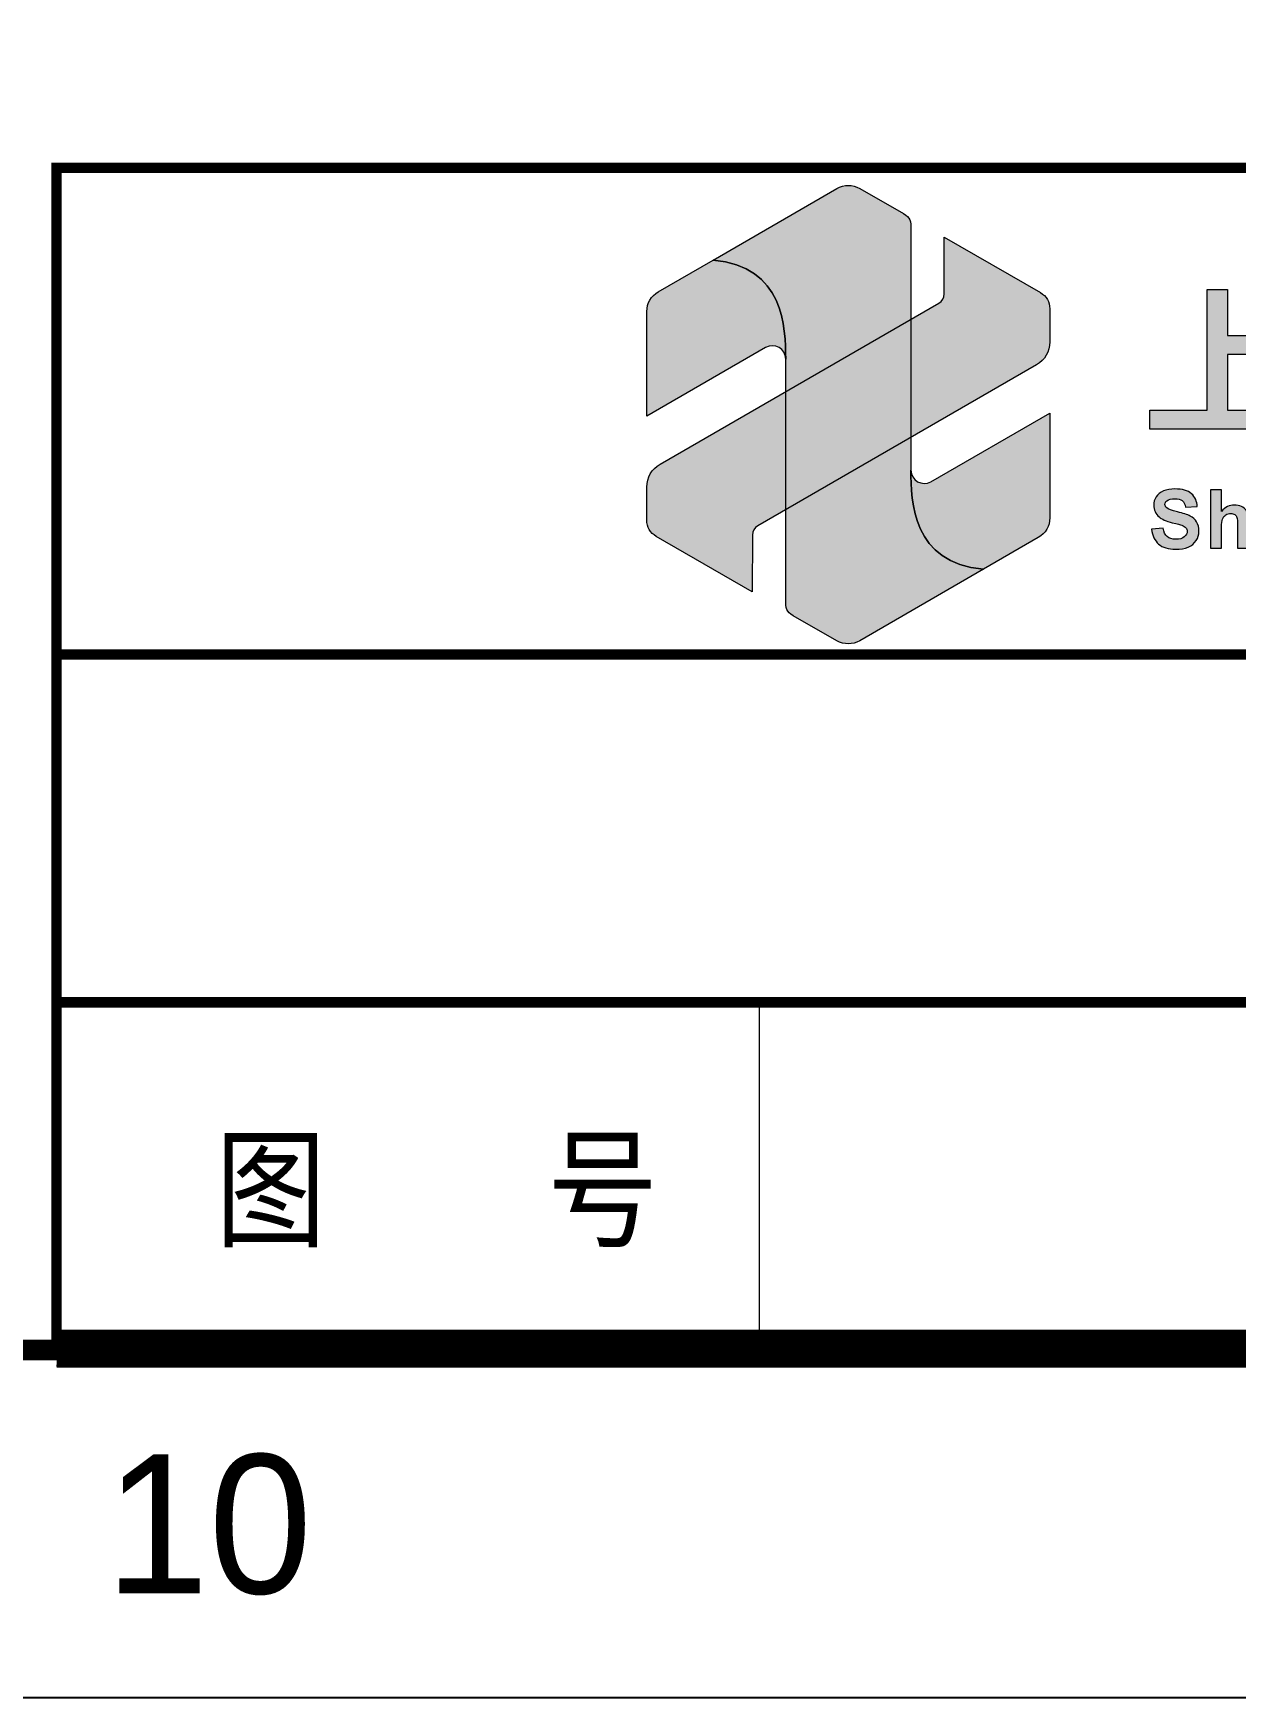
# Model space of a CAD drawing. Extents: x 148 to 221443, y -36682 to 6758.
# Drawn here: x 63181 to 63873, y -12115 to -11157 of the extents above; entities that cross this region are included whole.
import ezdxf
from ezdxf.enums import TextEntityAlignment as Align

# ---------------------------------------------------------------- set-up
doc = ezdxf.new("R2010")
doc.units = 0
doc.header["$LTSCALE"] = 10
doc.header["$MEASUREMENT"] = 0
doc.layers.add('2（细实线）', color=3, linetype='Continuous', lineweight=20)
doc.layers.add('图框层', color=7, linetype='Continuous', lineweight=15)
doc.layers.add('图层 1', color=7, linetype='Continuous')
doc.layers.add('图框', color=7, linetype='Continuous')
doc.styles.add('HZ', font='ROMS.SHX', dxfattribs={"width": 0.75, "bigfont": 'GBCBIG.SHX'})
doc.styles.add('tkhz2', font='')
doc.styles.get('tkhz2').set_extended_font_data('SimSun')

# ---------------------------------------------------------------- blocks, each defined once
blk = doc.blocks.new('block 3')
at = {"layer": '图层 1', "true_color": 0x0f208a}
h = blk.add_hatch(color=166, dxfattribs=at)
edge = h.paths.add_edge_path()
edge.add_spline(control_points=[(73.493, -141.42), (73.493, -141.42), (69.748, -143.582), (69.748, -143.582), (71.899, -143.781), (71.944, -145.62), (71.944, -146.584), (71.944, -146.584), (71.944, -153.861), (71.944, -153.861), (71.944, -154.116), (71.964, -154.233), (72.171, -154.351), (72.171, -154.351), (73.493, -155.106), (73.493, -155.106), (73.714, -155.233), (73.967, -155.234), (74.187, -155.106), (74.187, -155.106), (77.933, -152.944), (77.933, -152.944), (75.782, -152.745), (75.736, -150.907), (75.736, -149.942), (75.736, -149.942), (75.736, -142.665), (75.736, -142.665), (75.736, -142.41), (75.716, -142.293), (75.509, -142.175), (75.509, -142.175), (74.187, -141.42), (74.187, -141.42), (73.966, -141.294), (73.714, -141.293), (73.493, -141.42)], knot_values=[0, 0, 0, 0, 1, 1, 1, 2, 2, 2, 3, 3, 3, 4, 4, 4, 5, 5, 5, 6, 6, 6, 7, 7, 7, 8, 8, 8, 9, 9, 9, 10, 10, 10, 11, 11, 11, 12, 12, 12, 12], degree=3, periodic=0)
at = {"layer": '图层 1', "true_color": 0x4cab26}
h = blk.add_hatch(color=74, dxfattribs=at)
edge = h.paths.add_edge_path()
edge.add_spline(control_points=[(79.94, -146.057), (79.94, -146.057), (79.94, -145.06), (79.94, -145.06), (79.94, -144.852), (79.837, -144.673), (79.657, -144.569), (79.657, -144.569), (76.747, -142.889), (76.747, -142.889), (76.747, -142.889), (76.741, -144.609), (76.741, -144.609), (76.74, -144.727), (76.681, -144.828), (76.579, -144.888), (76.579, -144.888), (68.145, -149.76), (68.145, -149.76), (67.888, -149.908), (67.74, -150.163), (67.74, -150.46), (67.74, -150.46), (67.74, -151.457), (67.74, -151.457), (67.74, -151.665), (67.843, -151.844), (68.024, -151.948), (68.024, -151.948), (70.933, -153.628), (70.933, -153.628), (70.933, -153.628), (70.94, -151.91), (70.94, -151.91), (70.94, -151.792), (70.999, -151.69), (71.101, -151.631), (71.101, -151.631), (79.535, -146.758), (79.535, -146.758), (79.793, -146.609), (79.94, -146.354), (79.94, -146.057)], knot_values=[0, 0, 0, 0, 1, 1, 1, 2, 2, 2, 3, 3, 3, 4, 4, 4, 5, 5, 5, 6, 6, 6, 7, 7, 7, 8, 8, 8, 9, 9, 9, 10, 10, 10, 11, 11, 11, 12, 12, 12, 13, 13, 13, 14, 14, 14, 14], degree=3, periodic=0)
at = {"layer": '图层 1', "lineweight": 0}
for points, knots in [([(73.493, -141.42), (73.493, -141.42), (69.748, -143.582), (69.748, -143.582), (71.899, -143.781), (71.944, -145.62), (71.944, -146.584), (71.944, -146.584), (71.944, -153.861), (71.944, -153.861), (71.944, -154.116), (71.964, -154.233), (72.171, -154.351), (72.171, -154.351), (73.493, -155.106), (73.493, -155.106), (73.714, -155.233), (73.967, -155.234), (74.187, -155.106), (74.187, -155.106), (77.933, -152.944), (77.933, -152.944), (75.782, -152.745), (75.736, -150.907), (75.736, -149.942), (75.736, -149.942), (75.736, -142.665), (75.736, -142.665), (75.736, -142.41), (75.716, -142.293), (75.509, -142.175), (75.509, -142.175), (74.187, -141.42), (74.187, -141.42), (73.966, -141.294), (73.714, -141.293), (73.493, -141.42)], [0, 0, 0, 0, 1, 1, 1, 2, 2, 2, 3, 3, 3, 4, 4, 4, 5, 5, 5, 6, 6, 6, 7, 7, 7, 8, 8, 8, 9, 9, 9, 10, 10, 10, 11, 11, 11, 12, 12, 12, 12]), ([(79.94, -146.057), (79.94, -146.057), (79.94, -145.06), (79.94, -145.06), (79.94, -144.852), (79.837, -144.673), (79.657, -144.569), (79.657, -144.569), (76.747, -142.889), (76.747, -142.889), (76.747, -142.889), (76.741, -144.609), (76.741, -144.609), (76.74, -144.727), (76.681, -144.828), (76.579, -144.888), (76.579, -144.888), (68.145, -149.76), (68.145, -149.76), (67.888, -149.908), (67.74, -150.163), (67.74, -150.46), (67.74, -150.46), (67.74, -151.457), (67.74, -151.457), (67.74, -151.665), (67.843, -151.844), (68.024, -151.948), (68.024, -151.948), (70.933, -153.628), (70.933, -153.628), (70.933, -153.628), (70.94, -151.91), (70.94, -151.91), (70.94, -151.792), (70.999, -151.69), (71.101, -151.631), (71.101, -151.631), (79.535, -146.758), (79.535, -146.758), (79.793, -146.609), (79.94, -146.354), (79.94, -146.057)], [0, 0, 0, 0, 1, 1, 1, 2, 2, 2, 3, 3, 3, 4, 4, 4, 5, 5, 5, 6, 6, 6, 7, 7, 7, 8, 8, 8, 9, 9, 9, 10, 10, 10, 11, 11, 11, 12, 12, 12, 13, 13, 13, 14, 14, 14, 14]), ([(69.748, -143.582), (69.748, -143.582), (68.087, -144.541), (68.087, -144.541), (67.867, -144.668), (67.741, -144.887), (67.741, -145.142), (67.741, -145.142), (67.741, -148.31), (67.741, -148.31), (67.741, -148.31), (71.337, -146.234), (71.337, -146.234), (71.608, -146.077), (71.944, -146.272), (71.944, -146.584), (71.944, -145.62), (71.899, -143.781), (69.748, -143.582)], [0, 0, 0, 0, 1, 1, 1, 2, 2, 2, 3, 3, 3, 4, 4, 4, 5, 5, 5, 6, 6, 6, 6]), ([(77.933, -152.944), (77.933, -152.944), (79.593, -151.985), (79.593, -151.985), (79.813, -151.858), (79.94, -151.639), (79.94, -151.384), (79.94, -151.384), (79.94, -148.216), (79.94, -148.216), (79.94, -148.216), (76.343, -150.293), (76.343, -150.293), (76.073, -150.449), (75.736, -150.254), (75.736, -149.942), (75.736, -150.907), (75.782, -152.745), (77.933, -152.944)], [0, 0, 0, 0, 1, 1, 1, 2, 2, 2, 3, 3, 3, 4, 4, 4, 5, 5, 5, 6, 6, 6, 6])]:
    blk.add_open_spline(points, degree=3, knots=knots, dxfattribs=at)
blk = doc.blocks.new('block 5')
at = {"layer": '图层 1', "true_color": 0x0f208a}
h = blk.add_hatch(color=166, dxfattribs=at)
h.dxf.hatch_style = 2
h.paths.add_polyline_path([(87.354, -148.123), (87.354, -148.705), (82.97, -148.705), (82.97, -148.123), (84.701, -148.123), (84.701, -144.471), (85.322, -144.471), (85.322, -145.863), (87.039, -145.863), (87.039, -146.445), (85.322, -146.445), (85.322, -148.123)])
at = {"layer": '图层 1', "lineweight": 0}
blk.add_lwpolyline([(87.354, -148.123), (87.354, -148.705), (82.97, -148.705), (82.97, -148.123), (84.701, -148.123), (84.701, -144.471), (85.322, -144.471), (85.322, -145.863), (87.039, -145.863), (87.039, -146.445), (85.322, -146.445), (85.322, -148.123), (87.354, -148.123)], dxfattribs=at)
blk = doc.blocks.new('block 6')
at = {"layer": '图层 1', "true_color": 0x0f208a}
h = blk.add_hatch(color=166, dxfattribs=at)
h.dxf.hatch_style = 2
edge = h.paths.add_edge_path()
edge.add_spline(control_points=[(83.022, -151.732), (83.022, -151.732), (83.369, -151.699), (83.369, -151.699), (83.389, -151.815), (83.432, -151.9), (83.496, -151.955), (83.559, -152.009), (83.645, -152.037), (83.754, -152.037), (83.868, -152.037), (83.955, -152.012), (84.013, -151.964), (84.071, -151.915), (84.1, -151.858), (84.1, -151.794), (84.1, -151.752), (84.088, -151.716), (84.063, -151.687), (84.039, -151.658), (83.996, -151.632), (83.935, -151.611), (83.893, -151.597), (83.798, -151.571), (83.65, -151.534), (83.459, -151.486), (83.325, -151.428), (83.248, -151.36), (83.14, -151.262), (83.086, -151.144), (83.086, -151.005), (83.086, -150.915), (83.111, -150.831), (83.162, -150.753), (83.213, -150.675), (83.287, -150.615), (83.383, -150.574), (83.478, -150.533), (83.594, -150.513), (83.729, -150.513), (83.951, -150.513), (84.117, -150.561), (84.229, -150.658), (84.341, -150.755), (84.4, -150.885), (84.405, -151.047), (84.405, -151.047), (84.049, -151.063), (84.049, -151.063), (84.034, -150.972), (84.001, -150.907), (83.951, -150.867), (83.901, -150.827), (83.826, -150.808), (83.726, -150.808), (83.622, -150.808), (83.541, -150.829), (83.483, -150.871), (83.445, -150.899), (83.426, -150.935), (83.426, -150.981), (83.426, -151.022), (83.444, -151.058), (83.479, -151.087), (83.524, -151.125), (83.633, -151.165), (83.806, -151.206), (83.98, -151.247), (84.108, -151.289), (84.191, -151.332), (84.274, -151.376), (84.339, -151.436), (84.386, -151.512), (84.432, -151.587), (84.456, -151.681), (84.456, -151.792), (84.456, -151.894), (84.428, -151.988), (84.372, -152.076), (84.315, -152.164), (84.236, -152.23), (84.134, -152.273), (84.031, -152.316), (83.903, -152.337), (83.75, -152.337), (83.527, -152.337), (83.356, -152.286), (83.236, -152.183), (83.117, -152.08), (83.046, -151.929), (83.022, -151.732)], knot_values=[0, 0, 0, 0, 1, 1, 1, 2, 2, 2, 3, 3, 3, 4, 4, 4, 5, 5, 5, 6, 6, 6, 7, 7, 7, 8, 8, 8, 9, 9, 9, 10, 10, 10, 11, 11, 11, 12, 12, 12, 13, 13, 13, 14, 14, 14, 15, 15, 15, 16, 16, 16, 17, 17, 17, 18, 18, 18, 19, 19, 19, 20, 20, 20, 21, 21, 21, 22, 22, 22, 23, 23, 23, 24, 24, 24, 25, 25, 25, 26, 26, 26, 27, 27, 27, 28, 28, 28, 29, 29, 29, 30, 30, 30, 30], degree=3, periodic=0)
h = blk.add_hatch(color=166, dxfattribs=at)
h.dxf.hatch_style = 2
edge = h.paths.add_edge_path()
edge.add_spline(control_points=[(85.139, -150.543), (85.139, -150.543), (85.139, -151.191), (85.139, -151.191), (85.248, -151.064), (85.378, -151), (85.53, -151), (85.608, -151), (85.678, -151.014), (85.74, -151.043), (85.803, -151.072), (85.85, -151.109), (85.882, -151.154), (85.913, -151.199), (85.935, -151.249), (85.947, -151.303), (85.958, -151.358), (85.964, -151.442), (85.964, -151.557), (85.964, -151.557), (85.964, -152.306), (85.964, -152.306), (85.964, -152.306), (85.626, -152.306), (85.626, -152.306), (85.626, -152.306), (85.626, -151.631), (85.626, -151.631), (85.626, -151.497), (85.62, -151.412), (85.607, -151.376), (85.594, -151.34), (85.571, -151.311), (85.539, -151.29), (85.506, -151.269), (85.466, -151.258), (85.417, -151.258), (85.361, -151.258), (85.31, -151.272), (85.266, -151.299), (85.222, -151.327), (85.19, -151.368), (85.169, -151.423), (85.149, -151.477), (85.139, -151.559), (85.139, -151.666), (85.139, -151.666), (85.139, -152.306), (85.139, -152.306), (85.139, -152.306), (84.801, -152.306), (84.801, -152.306), (84.801, -152.306), (84.801, -150.543), (84.801, -150.543), (84.801, -150.543), (85.139, -150.543), (85.139, -150.543)], knot_values=[0, 0, 0, 0, 1, 1, 1, 2, 2, 2, 3, 3, 3, 4, 4, 4, 5, 5, 5, 6, 6, 6, 7, 7, 7, 8, 8, 8, 9, 9, 9, 10, 10, 10, 11, 11, 11, 12, 12, 12, 13, 13, 13, 14, 14, 14, 15, 15, 15, 16, 16, 16, 17, 17, 17, 18, 18, 18, 19, 19, 19, 19], degree=3, periodic=0)
at = {"layer": '图层 1', "lineweight": 0}
for points, knots in [([(83.022, -151.732), (83.022, -151.732), (83.369, -151.699), (83.369, -151.699), (83.389, -151.815), (83.432, -151.9), (83.496, -151.955), (83.559, -152.009), (83.645, -152.037), (83.754, -152.037), (83.868, -152.037), (83.955, -152.012), (84.013, -151.964), (84.071, -151.915), (84.1, -151.858), (84.1, -151.794), (84.1, -151.752), (84.088, -151.716), (84.063, -151.687), (84.039, -151.658), (83.996, -151.632), (83.935, -151.611), (83.893, -151.597), (83.798, -151.571), (83.65, -151.534), (83.459, -151.486), (83.325, -151.428), (83.248, -151.36), (83.14, -151.262), (83.086, -151.144), (83.086, -151.005), (83.086, -150.915), (83.111, -150.831), (83.162, -150.753), (83.213, -150.675), (83.287, -150.615), (83.383, -150.574), (83.478, -150.533), (83.594, -150.513), (83.729, -150.513), (83.951, -150.513), (84.117, -150.561), (84.229, -150.658), (84.341, -150.755), (84.4, -150.885), (84.405, -151.047), (84.405, -151.047), (84.049, -151.063), (84.049, -151.063), (84.034, -150.972), (84.001, -150.907), (83.951, -150.867), (83.901, -150.827), (83.826, -150.808), (83.726, -150.808), (83.622, -150.808), (83.541, -150.829), (83.483, -150.871), (83.445, -150.899), (83.426, -150.935), (83.426, -150.981), (83.426, -151.022), (83.444, -151.058), (83.479, -151.087), (83.524, -151.125), (83.633, -151.165), (83.806, -151.206), (83.98, -151.247), (84.108, -151.289), (84.191, -151.332), (84.274, -151.376), (84.339, -151.436), (84.386, -151.512), (84.432, -151.587), (84.456, -151.681), (84.456, -151.792), (84.456, -151.894), (84.428, -151.988), (84.372, -152.076), (84.315, -152.164), (84.236, -152.23), (84.134, -152.273), (84.031, -152.316), (83.903, -152.337), (83.75, -152.337), (83.527, -152.337), (83.356, -152.286), (83.236, -152.183), (83.117, -152.08), (83.046, -151.929), (83.022, -151.732)], [0, 0, 0, 0, 1, 1, 1, 2, 2, 2, 3, 3, 3, 4, 4, 4, 5, 5, 5, 6, 6, 6, 7, 7, 7, 8, 8, 8, 9, 9, 9, 10, 10, 10, 11, 11, 11, 12, 12, 12, 13, 13, 13, 14, 14, 14, 15, 15, 15, 16, 16, 16, 17, 17, 17, 18, 18, 18, 19, 19, 19, 20, 20, 20, 21, 21, 21, 22, 22, 22, 23, 23, 23, 24, 24, 24, 25, 25, 25, 26, 26, 26, 27, 27, 27, 28, 28, 28, 29, 29, 29, 30, 30, 30, 30]), ([(85.139, -150.543), (85.139, -150.543), (85.139, -151.191), (85.139, -151.191), (85.248, -151.064), (85.378, -151), (85.53, -151), (85.608, -151), (85.678, -151.014), (85.74, -151.043), (85.803, -151.072), (85.85, -151.109), (85.882, -151.154), (85.913, -151.199), (85.935, -151.249), (85.947, -151.303), (85.958, -151.358), (85.964, -151.442), (85.964, -151.557), (85.964, -151.557), (85.964, -152.306), (85.964, -152.306), (85.964, -152.306), (85.626, -152.306), (85.626, -152.306), (85.626, -152.306), (85.626, -151.631), (85.626, -151.631), (85.626, -151.497), (85.62, -151.412), (85.607, -151.376), (85.594, -151.34), (85.571, -151.311), (85.539, -151.29), (85.506, -151.269), (85.466, -151.258), (85.417, -151.258), (85.361, -151.258), (85.31, -151.272), (85.266, -151.299), (85.222, -151.327), (85.19, -151.368), (85.169, -151.423), (85.149, -151.477), (85.139, -151.559), (85.139, -151.666), (85.139, -151.666), (85.139, -152.306), (85.139, -152.306), (85.139, -152.306), (84.801, -152.306), (84.801, -152.306), (84.801, -152.306), (84.801, -150.543), (84.801, -150.543), (84.801, -150.543), (85.139, -150.543), (85.139, -150.543)], [0, 0, 0, 0, 1, 1, 1, 2, 2, 2, 3, 3, 3, 4, 4, 4, 5, 5, 5, 6, 6, 6, 7, 7, 7, 8, 8, 8, 9, 9, 9, 10, 10, 10, 11, 11, 11, 12, 12, 12, 13, 13, 13, 14, 14, 14, 15, 15, 15, 16, 16, 16, 17, 17, 17, 18, 18, 18, 19, 19, 19, 19])]:
    blk.add_open_spline(points, degree=3, knots=knots, dxfattribs=at)
blk = doc.blocks.new('block 4')
at = {"layer": '图层 1'}
for name in ['block 5', 'block 6']:
    blk.add_blockref(name, (0, 0), dxfattribs=at)
blk = doc.blocks.new('block 2')
at = {"layer": '图层 1'}
for name in ['block 3', 'block 4']:
    blk.add_blockref(name, (0, 0), dxfattribs=at)
blk = doc.blocks.new('1.5a2')
at = {"layer": '图框层', "ltscale": 10}
for p, q in [((16981.875, 9726.576), (16125.875, 9726.576)), ((16991.875, 9716.576), (16100.875, 9716.576))]:
    blk.add_line(p, q, dxfattribs=at)
at = {"style": 'HZ'}
blk.add_text('10', height=4, dxfattribs=at).set_placement((16806.25, 9721.576), align=Align.MIDDLE)

msp = doc.modelspace()

# ---------------------------------------------------------------- hatches: boundary and pattern name
at = {"layer": '图框层'}
h = msp.add_hatch(color=256, dxfattribs=at)
h.dxf.hatch_style = 1
h.set_gradient(color1=(1, 64, 152), color2=(0, 162, 234))
edge = h.paths.add_edge_path()
edge.add_spline(control_points=[(63611.7663, -11319.4754), (63611.3819, -11317.9714), (63610.9368, -11316.4725), (63610.4215, -11314.9903)], knot_values=[1.56249719, 1.56249719, 1.56249719, 1.56249719, 1.62499379, 1.62499379, 1.62499379, 1.62499379], degree=3, periodic=0)
edge.add_spline(control_points=[(63610.4215, -11314.9903), (63609.9061, -11313.5082), (63609.3205, -11312.0428), (63608.6551, -11310.6058)], knot_values=[1.49999987, 1.49999987, 1.49999987, 1.49999987, 1.56249719, 1.56249719, 1.56249719, 1.56249719], degree=3, periodic=0)
edge.add_spline(control_points=[(63608.6551, -11310.6058), (63608.3223, -11309.8872), (63607.9696, -11309.1758), (63607.5957, -11308.4729)], knot_values=[1.46874766, 1.46874766, 1.46874766, 1.46874766, 1.49999987, 1.49999987, 1.49999987, 1.49999987], degree=3, periodic=0)
edge.add_spline(control_points=[(63607.5957, -11308.4729), (63607.2219, -11307.77), (63606.8269, -11307.0757), (63606.4095, -11306.3914)], knot_values=[1.43749566, 1.43749566, 1.43749566, 1.43749566, 1.46874766, 1.46874766, 1.46874766, 1.46874766], degree=3, periodic=0)
edge.add_spline(control_points=[(63606.4095, -11306.3914), (63605.9922, -11305.7072), (63605.5525, -11305.033), (63605.0894, -11304.3703)], knot_values=[5.56250434, 5.56250434, 5.56250434, 5.56250434, 5.59375203, 5.59375203, 5.59375203, 5.59375203], degree=3, periodic=0)
edge.add_spline(control_points=[(63606.4095, -11306.3914), (63605.9922, -11305.7072), (63605.5525, -11305.033), (63605.0894, -11304.3703)], knot_values=[1.40624797, 1.40624797, 1.40624797, 1.40624797, 1.43749566, 1.43749566, 1.43749566, 1.43749566], degree=3, periodic=0)
edge.add_spline(control_points=[(63605.0894, -11304.3703), (63604.1629, -11303.0448), (63603.1424, -11301.7652), (63602.0181, -11300.5432)], knot_values=[1.34374828, 1.34374828, 1.34374828, 1.34374828, 1.40624797, 1.40624797, 1.40624797, 1.40624797], degree=3, periodic=0)
edge.add_spline(control_points=[(63602.0181, -11300.5432), (63601.4559, -11299.9322), (63600.8678, -11299.3356), (63600.2526, -11298.7548)], knot_values=[1.31249703, 1.31249703, 1.31249703, 1.31249703, 1.34374828, 1.34374828, 1.34374828, 1.34374828], degree=3, periodic=0)
edge.add_spline(control_points=[(63600.2526, -11298.7548), (63599.6374, -11298.1741), (63598.9951, -11297.6093), (63598.3245, -11297.0617)], knot_values=[1.28124859, 1.28124859, 1.28124859, 1.28124859, 1.31249703, 1.31249703, 1.31249703, 1.31249703], degree=3, periodic=0)
edge.add_spline(control_points=[(63598.3245, -11297.0617), (63597.6538, -11296.5141), (63596.9548, -11295.9838), (63596.2263, -11295.4723)], knot_values=[1.24999755, 1.24999755, 1.24999755, 1.24999755, 1.28124859, 1.28124859, 1.28124859, 1.28124859], degree=3, periodic=0)
edge.add_spline(control_points=[(63596.2263, -11295.4723), (63595.4979, -11294.9609), (63594.7399, -11294.4682), (63593.9513, -11293.9957)], knot_values=[1.21874891, 1.21874891, 1.21874891, 1.21874891, 1.24999755, 1.24999755, 1.24999755, 1.24999755], degree=3, periodic=0)
edge.add_spline(control_points=[(63593.9513, -11293.9957), (63593.1626, -11293.5232), (63592.3432, -11293.0709), (63591.4918, -11292.6404)], knot_values=[1.18749814, 1.18749814, 1.18749814, 1.18749814, 1.21874891, 1.21874891, 1.21874891, 1.21874891], degree=3, periodic=0)
edge.add_spline(control_points=[(63591.4918, -11292.6404), (63590.6406, -11292.2098), (63589.7574, -11291.8009), (63588.8411, -11291.4152)], knot_values=[1.15624922, 1.15624922, 1.15624922, 1.15624922, 1.18749814, 1.18749814, 1.18749814, 1.18749814], degree=3, periodic=0)
edge.add_spline(control_points=[(63588.8411, -11291.4152), (63587.9248, -11291.0295), (63586.9754, -11290.6669), (63585.9917, -11290.3289)], knot_values=[1.12499883, 1.12499883, 1.12499883, 1.12499883, 1.15624922, 1.15624922, 1.15624922, 1.15624922], degree=3, periodic=0)
edge.add_spline(control_points=[(63585.9917, -11290.3289), (63585.0081, -11289.9909), (63583.9901, -11289.6776), (63582.9367, -11289.3902)], knot_values=[1.09374953, 1.09374953, 1.09374953, 1.09374953, 1.12499883, 1.12499883, 1.12499883, 1.12499883], degree=3, periodic=0)
edge.add_spline(control_points=[(63582.9367, -11289.3902), (63581.8832, -11289.1029), (63580.7943, -11288.8417), (63579.6686, -11288.6079)], knot_values=[1.06249938, 1.06249938, 1.06249938, 1.06249938, 1.09374953, 1.09374953, 1.09374953, 1.09374953], degree=3, periodic=0)
edge.add_spline(control_points=[(63579.6686, -11288.6079), (63578.543, -11288.3742), (63577.3807, -11288.168), (63576.1806, -11287.9907)], knot_values=[1.03124985, 1.03124985, 1.03124985, 1.03124985, 1.06249938, 1.06249938, 1.06249938, 1.06249938], degree=3, periodic=0)
edge.add_spline(control_points=[(63576.1806, -11287.9907), (63574.9804, -11287.8135), (63573.7423, -11287.6652), (63572.4652, -11287.5474), (63572.4652, -11287.5474), (63572.4652, -11287.5474), (63572.4652, -11287.5474)], knot_values=[0.99999721, 0.99999721, 0.99999721, 0.99999721, 1.03124706, 1.03124706, 1.03124706, 1.03124985, 1.03124985, 1.03124985, 1.03124985], degree=3, periodic=0)
edge.add_spline(control_points=[(63576.1806, -11287.9907), (63574.9804, -11287.8135), (63573.7423, -11287.6652), (63572.4652, -11287.5474)], knot_values=[5.96875015, 5.96875015, 5.96875015, 5.96875015, 6, 6, 6, 6], degree=3, periodic=0)
edge.add_spline(control_points=[(63572.4652, -11287.5474), (63572.4652, -11287.5474), (63540.9216, -11305.7608), (63540.9216, -11305.7608)], knot_values=[0, 0, 0, 0, 1, 1, 1, 1], degree=3, periodic=0)
edge.add_spline(control_points=[(63540.9216, -11305.7608), (63536.7291, -11308.1827), (63534.3301, -11312.3392), (63534.3301, -11317.1797), (63534.3301, -11317.1797), (63534.3301, -11332.2282), (63534.3301, -11347.2768)], knot_values=[1, 1, 1, 1, 2, 2, 2, 2.5, 2.5, 2.5, 2.5], degree=3, periodic=0)
edge.add_spline(control_points=[(63534.3301, -11347.2768), (63534.3301, -11362.3253), (63534.3301, -11377.3738), (63534.3301, -11377.3738), (63534.3301, -11377.3738), (63602.6605, -11337.923), (63602.6605, -11337.923)], knot_values=[2.5, 2.5, 2.5, 2.5, 3, 3, 3, 4, 4, 4, 4], degree=3, periodic=0)
edge.add_spline(control_points=[(63602.6605, -11337.923), (63607.8021, -11334.9513), (63614.1939, -11338.643), (63614.1939, -11344.5799)], knot_values=[4, 4, 4, 4, 5, 5, 5, 5], degree=3, periodic=0)
edge.add_spline(control_points=[(63614.1939, -11363.2202), (63614.1939, -11351.921), (63614.1939, -11344.5799), (63614.1939, -11344.5799), (63614.1939, -11342.2893), (63614.1805, -11339.739), (63614.0771, -11337.0225)], knot_values=[1.87499563, 1.87499563, 1.87499563, 1.87499563, 2.10541277, 2.10541277, 2.10541277, 2.23041714, 2.23041714, 2.23041714, 2.23041714], degree=3, periodic=0)
edge.add_spline(control_points=[(63614.0771, -11337.0225), (63614.1805, -11339.739), (63614.1939, -11342.2893), (63614.1939, -11344.5799)], knot_values=[5, 5, 5, 5, 5.12500437, 5.12500437, 5.12500437, 5.12500437], degree=3, periodic=0)
edge.add_spline(control_points=[(63614.1939, -11363.2202), (63614.1939, -11351.921), (63614.1939, -11344.5799), (63614.1939, -11344.5799), (63614.1939, -11342.2893), (63614.1805, -11339.739), (63614.0771, -11337.0225)], knot_values=[1.87499563, 1.87499563, 1.87499563, 1.87499563, 2.10541277, 2.10541277, 2.10541277, 2.23041714, 2.23041714, 2.23041714, 2.23041714], degree=3, periodic=0)
edge.add_spline(control_points=[(63614.1939, -11344.5799), (63614.1939, -11342.2893), (63614.1805, -11339.739), (63614.0771, -11337.0225)], knot_values=[5, 5, 5, 5, 5.12500437, 5.12500437, 5.12500437, 5.12500437], degree=3, periodic=0)
edge.add_spline(control_points=[(63614.0771, -11337.0225), (63613.9738, -11334.3062), (63613.7805, -11331.4236), (63613.4209, -11328.4681)], knot_values=[1.74999987, 1.74999987, 1.74999987, 1.74999987, 1.87499563, 1.87499563, 1.87499563, 1.87499563], degree=3, periodic=0)
edge.add_spline(control_points=[(63613.4209, -11328.4681), (63613.2411, -11326.9902), (63613.0196, -11325.4941), (63612.7471, -11323.9914)], knot_values=[1.68749656, 1.68749656, 1.68749656, 1.68749656, 1.74999987, 1.74999987, 1.74999987, 1.74999987], degree=3, periodic=0)
edge.add_spline(control_points=[(63612.7471, -11323.9914), (63612.4745, -11322.4887), (63612.1508, -11320.9795), (63611.7663, -11319.4754)], knot_values=[1.62499379, 1.62499379, 1.62499379, 1.62499379, 1.68749656, 1.68749656, 1.68749656, 1.68749656], degree=3, periodic=0)
h = msp.add_hatch(color=256, dxfattribs=at)
h.dxf.hatch_style = 1
h.set_gradient(color1=(0, 162, 234), color2=(1, 64, 152))
edge = h.paths.add_edge_path()
edge.add_spline(control_points=[(63759.5212, -11447.2031), (63763.7137, -11444.7812), (63766.1127, -11440.6313), (63766.1127, -11435.7875), (63766.1127, -11435.7875), (63766.1127, -11420.739), (63766.1127, -11405.6904)], knot_values=[1, 1, 1, 1, 2, 2, 2, 2.5, 2.5, 2.5, 2.5], degree=3, periodic=0)
edge.add_spline(control_points=[(63766.1127, -11405.6904), (63766.1127, -11390.6419), (63766.1127, -11375.5934), (63766.1127, -11375.5934), (63766.1127, -11375.5934), (63697.7823, -11415.0442), (63697.7823, -11415.0442)], knot_values=[2.5, 2.5, 2.5, 2.5, 3, 3, 3, 4, 4, 4, 4], degree=3, periodic=0)
edge.add_spline(control_points=[(63697.7823, -11415.0442), (63692.6407, -11418.0094), (63686.2521, -11414.3176), (63686.2521, -11408.3873)], knot_values=[4, 4, 4, 4, 5, 5, 5, 5], degree=3, periodic=0)
edge.add_spline(control_points=[(63686.2521, -11389.5903), (63686.2521, -11400.9782), (63686.2521, -11408.3873), (63686.2521, -11408.3873), (63686.2521, -11410.6775), (63686.2655, -11413.2273), (63686.3688, -11415.9435)], knot_values=[7.87499562, 7.87499562, 7.87499562, 7.87499562, 8.10647613, 8.10647613, 8.10647613, 8.23148051, 8.23148051, 8.23148051, 8.23148051], degree=3, periodic=0)
edge.add_spline(control_points=[(63686.3688, -11415.9435), (63686.2655, -11413.2273), (63686.2521, -11410.6775), (63686.2521, -11408.3873)], knot_values=[5, 5, 5, 5, 5.12500438, 5.12500438, 5.12500438, 5.12500438], degree=3, periodic=0)
edge.add_spline(control_points=[(63686.2521, -11389.5903), (63686.2521, -11400.9782), (63686.2521, -11408.3873), (63686.2521, -11408.3873), (63686.2521, -11410.6775), (63686.2655, -11413.2273), (63686.3688, -11415.9435)], knot_values=[7.87499562, 7.87499562, 7.87499562, 7.87499562, 8.10647613, 8.10647613, 8.10647613, 8.23148051, 8.23148051, 8.23148051, 8.23148051], degree=3, periodic=0)
edge.add_spline(control_points=[(63686.2521, -11408.3873), (63686.2521, -11410.6775), (63686.2655, -11413.2273), (63686.3688, -11415.9435)], knot_values=[5, 5, 5, 5, 5.12500438, 5.12500438, 5.12500438, 5.12500438], degree=3, periodic=0)
edge.add_spline(control_points=[(63686.3688, -11415.9435), (63686.472, -11418.6594), (63686.6652, -11421.5416), (63687.0246, -11424.4967)], knot_values=[7.74999997, 7.74999997, 7.74999997, 7.74999997, 7.87499562, 7.87499562, 7.87499562, 7.87499562], degree=3, periodic=0)
edge.add_spline(control_points=[(63687.0246, -11424.4967), (63687.2044, -11425.9744), (63687.4257, -11427.4703), (63687.6982, -11428.9728)], knot_values=[7.68749656, 7.68749656, 7.68749656, 7.68749656, 7.74999997, 7.74999997, 7.74999997, 7.74999997], degree=3, periodic=0)
edge.add_spline(control_points=[(63687.6982, -11428.9728), (63687.9707, -11430.4753), (63688.2943, -11431.9844), (63688.6787, -11433.4883)], knot_values=[7.62499376, 7.62499376, 7.62499376, 7.62499376, 7.68749656, 7.68749656, 7.68749656, 7.68749656], degree=3, periodic=0)
edge.add_spline(control_points=[(63688.6787, -11433.4883), (63689.063, -11434.9922), (63689.508, -11436.4909), (63690.0232, -11437.9728)], knot_values=[7.56249719, 7.56249719, 7.56249719, 7.56249719, 7.62499376, 7.62499376, 7.62499376, 7.62499376], degree=3, periodic=0)
edge.add_spline(control_points=[(63690.0232, -11437.9728), (63690.7961, -11440.1959), (63691.7271, -11442.3813), (63692.8485, -11444.4896)], knot_values=[7.46874766, 7.46874766, 7.46874766, 7.46874766, 7.56249719, 7.56249719, 7.56249719, 7.56249719], degree=3, periodic=0)
edge.add_spline(control_points=[(63692.8485, -11444.4896), (63693.2223, -11445.1924), (63693.6173, -11445.8867), (63694.0346, -11446.5709)], knot_values=[7.43749565, 7.43749565, 7.43749565, 7.43749565, 7.46874766, 7.46874766, 7.46874766, 7.46874766], degree=3, periodic=0)
edge.add_spline(control_points=[(63694.0346, -11446.5709), (63694.4518, -11447.255), (63694.8914, -11447.9291), (63695.3546, -11448.5918)], knot_values=[7.40624797, 7.40624797, 7.40624797, 7.40624797, 7.43749565, 7.43749565, 7.43749565, 7.43749565], degree=3, periodic=0)
edge.add_spline(control_points=[(63695.3546, -11448.5918), (63695.8178, -11449.2545), (63696.3045, -11449.9057), (63696.816, -11450.544)], knot_values=[7.37499626, 7.37499626, 7.37499626, 7.37499626, 7.40624797, 7.40624797, 7.40624797, 7.40624797], degree=3, periodic=0)
edge.add_spline(control_points=[(63696.816, -11450.544), (63697.3274, -11451.1823), (63697.8635, -11451.8076), (63698.4256, -11452.4184)], knot_values=[7.34374828, 7.34374828, 7.34374828, 7.34374828, 7.37499626, 7.37499626, 7.37499626, 7.37499626], degree=3, periodic=0)
edge.add_spline(control_points=[(63698.4256, -11452.4184), (63698.9877, -11453.0294), (63699.5758, -11453.626), (63700.191, -11454.2067)], knot_values=[7.31249688, 7.31249688, 7.31249688, 7.31249688, 7.34374828, 7.34374828, 7.34374828, 7.34374828], degree=3, periodic=0)
edge.add_spline(control_points=[(63700.191, -11454.2067), (63700.8061, -11454.7874), (63701.4483, -11455.3522), (63702.1189, -11455.8996)], knot_values=[7.28124859, 7.28124859, 7.28124859, 7.28124859, 7.31249688, 7.31249688, 7.31249688, 7.31249688], degree=3, periodic=0)
edge.add_spline(control_points=[(63702.1189, -11455.8996), (63702.7895, -11456.4472), (63703.4885, -11456.9774), (63704.2169, -11457.4889)], knot_values=[7.2499975, 7.2499975, 7.2499975, 7.2499975, 7.28124859, 7.28124859, 7.28124859, 7.28124859], degree=3, periodic=0)
edge.add_spline(control_points=[(63704.2169, -11457.4889), (63704.9453, -11458.0003), (63705.7032, -11458.493), (63706.4919, -11458.9654)], knot_values=[7.21874891, 7.21874891, 7.21874891, 7.21874891, 7.2499975, 7.2499975, 7.2499975, 7.2499975], degree=3, periodic=0)
edge.add_spline(control_points=[(63706.4919, -11458.9654), (63707.2805, -11459.4378), (63708.0999, -11459.8901), (63708.9512, -11460.3206)], knot_values=[7.18749813, 7.18749813, 7.18749813, 7.18749813, 7.21874891, 7.21874891, 7.21874891, 7.21874891], degree=3, periodic=0)
edge.add_spline(control_points=[(63708.9512, -11460.3206), (63709.8025, -11460.7511), (63710.6856, -11461.16), (63711.6018, -11461.5457)], knot_values=[7.15624922, 7.15624922, 7.15624922, 7.15624922, 7.18749813, 7.18749813, 7.18749813, 7.18749813], degree=3, periodic=0)
edge.add_spline(control_points=[(63711.6018, -11461.5457), (63712.5181, -11461.9314), (63713.4675, -11462.2939), (63714.4512, -11462.6319)], knot_values=[7.12499878, 7.12499878, 7.12499878, 7.12499878, 7.15624922, 7.15624922, 7.15624922, 7.15624922], degree=3, periodic=0)
edge.add_spline(control_points=[(63714.4512, -11462.6319), (63715.4348, -11462.9699), (63716.4527, -11463.2832), (63717.5062, -11463.5705)], knot_values=[7.09374953, 7.09374953, 7.09374953, 7.09374953, 7.12499878, 7.12499878, 7.12499878, 7.12499878], degree=3, periodic=0)
edge.add_spline(control_points=[(63717.5062, -11463.5705), (63718.5596, -11463.8578), (63719.6485, -11464.119), (63720.7741, -11464.3528)], knot_values=[7.06249963, 7.06249963, 7.06249963, 7.06249963, 7.09374953, 7.09374953, 7.09374953, 7.09374953], degree=3, periodic=0)
edge.add_spline(control_points=[(63720.7741, -11464.3528), (63721.8997, -11464.5865), (63723.062, -11464.7927), (63724.2622, -11464.9699)], knot_values=[7.03124984, 7.03124984, 7.03124984, 7.03124984, 7.06249963, 7.06249963, 7.06249963, 7.06249963], degree=3, periodic=0)
edge.add_spline(control_points=[(63724.2622, -11464.9699), (63725.4624, -11465.1472), (63726.7004, -11465.2954), (63727.9775, -11465.4132), (63727.9775, -11465.4132), (63727.9775, -11465.4132), (63727.9775, -11465.4132)], knot_values=[7, 7, 7, 7, 7.03124984, 7.03124984, 7.03124984, 7.03124984, 7.03124984, 7.03124984, 7.03124984], degree=3, periodic=0)
edge.add_spline(control_points=[(63727.9775, -11465.4132), (63727.9775, -11465.4132), (63759.5212, -11447.2031), (63759.5212, -11447.2031)], knot_values=[0, 0, 0, 0, 1, 1, 1, 1], degree=3, periodic=0)

# ---------------------------------------------------------------- linework, layer by layer
msp.add_line((63194.7995, -11923.3604), (66804.7847, -11923.3604))
for points, const_width in [([(66794.7995, -11914.5096), (66794.7995, -3914.5096), (49674.7995, -3914.5096), (49674.7995, -11914.5096), (66794.7995, -11914.5096)], 12), ([(63194.7995, -11913.7649), (66804.7847, -11913.7649)], 21.91)]:
    msp.add_lwpolyline(points, dxfattribs=dict(const_width=const_width))
at = {"layer": '图框'}
msp.add_lwpolyline([(49174.7995, -3714.5096), (66994.7995, -3714.5096), (66994.7995, -12114.5096), (49174.7995, -12114.5096)], close=True, dxfattribs=at)
at = {"layer": '图框层'}
msp.add_line((63599.0738, -11914.5096), (63599.0738, -11714.5096), dxfattribs=at)
at = {"layer": '图框层', "const_width": 6}
msp.add_lwpolyline([(63194.7995, -11914.5096), (66794.7995, -11914.5096), (66794.7995, -11234.5096), (63194.7995, -11234.5096)], close=True, dxfattribs=at)
for points in [[(63194.7995, -11514.5096), (66794.7995, -11514.5096)], [(63194.7995, -11714.5096), (66794.7995, -11714.5096)]]:
    msp.add_lwpolyline(points, dxfattribs=at)

# ---------------------------------------------------------------- block references
at = {"layer": '2（细实线）', "xscale": 20, "yscale": 20, "zscale": 20}
msp.add_blockref('1.5a2', (-272842.7049, -206446.0395), dxfattribs=at)
at = {"layer": '图层 1', "xscale": 19, "yscale": 19, "zscale": 19}
msp.add_blockref('block 2', (62247.2593, -8559.4841), dxfattribs=at)

# ---------------------------------------------------------------- texts
at = {"layer": '图框层', "style": 'tkhz2', "width": 0.85}
msp.add_text('图    号', height=55, dxfattribs=at).set_placement((63413.4469, -11849.4863), align=Align.CENTER)

doc.saveas('drawing.dxf')
